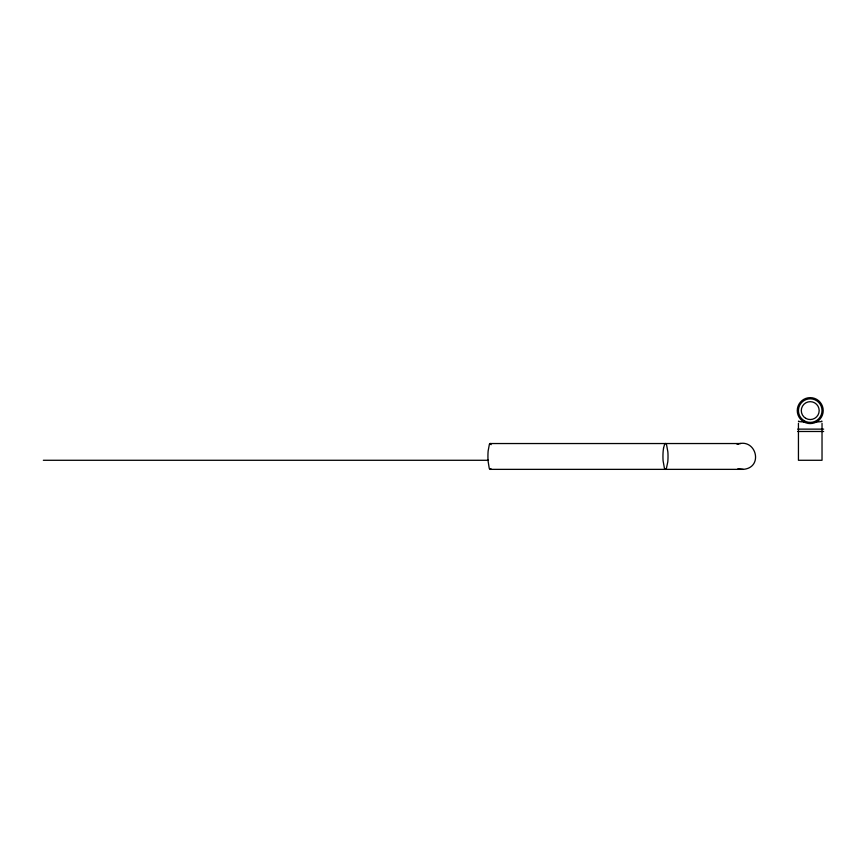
<?xml version="1.0" encoding="UTF-8"?>
<svg xmlns="http://www.w3.org/2000/svg" width="867" height="867" viewBox="0 0 867 867"><rect width="100%" height="100%" fill="white"/><g stroke="black" fill="none" stroke-linecap="round" stroke-linejoin="round"><path stroke-width="1.3" d="M737.351 444.272L737.925 444.121M737.221 444.272C756.111 437.412 764 467.638 743.279 469.361L490.354 469.361M816.129 421.969L815.262 421.991L816.129 421.969A11.813 0.769 0 0 0 821.645 421.102M797.716 429.132L823.65 429.132M797.716 431.484L823.65 431.484M489.953 443.536L740.776 443.536M43.35 460.279L488.479 460.279M804.338 421.969L805.205 421.991L804.338 421.969A11.813 0.769 0 0 1 798.821 421.102M743.279 469.361L737.925 468.722M822.024 423.269L822.024 460.279L798.442 460.279L798.442 423.269M490.917 468.624A12.474 2.189 -90 0 1 489.216 468.213L488.067 460.908A13.211 2.319 -90 0 1 488.132 450.992L489.389 444.272A12.474 2.189 -90 0 1 491.09 444.684M663.537 448.131L663.179 450.992A13.211 2.644 -90 0 0 663.103 460.908L664.415 468.213A12.474 2.493 -90 0 0 666.355 468.624L667.785 461.905A13.211 2.644 -90 0 0 667.872 451.978L666.55 444.684A12.474 2.493 -90 0 0 664.61 444.272L663.537 448.131M804.338 420.82A11.791 11.791 0 0 0 822.024 410.6A11.791 11.791 0 0 0 804.338 400.391A11.791 11.791 0 0 0 804.338 420.82M805.768 418.349A8.941 8.941 0 0 0 819.174 410.6A8.941 8.941 0 0 0 805.768 402.862A8.941 8.941 0 0 0 805.768 418.349M803.752 421.839A12.972 12.972 0 0 0 823.206 410.6A12.972 12.972 0 0 0 803.752 399.373A12.972 12.972 0 0 0 803.752 421.839"/></g></svg>
